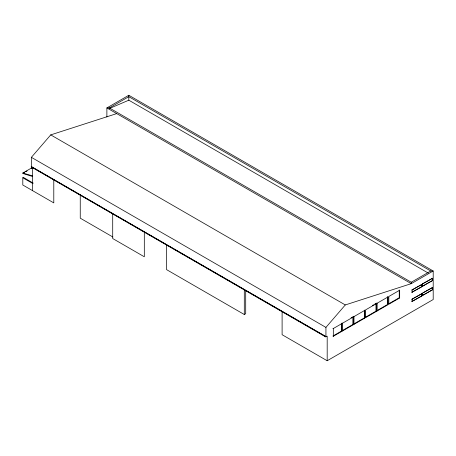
<?xml version="1.0" encoding="UTF-8"?>
<svg xmlns="http://www.w3.org/2000/svg" width="456" height="456" viewBox="0 0 456 456"><rect width="100%" height="100%" fill="white"/><g stroke="black" fill="none" stroke-linecap="round" stroke-linejoin="round"><path stroke-width="0.68" d="M282.104 311.539L282.104 334.71L327.186 360.742L433.2 299.535L433.2 270.995L411.266 283.655L345.289 304.944L325.937 327.397L325.937 336.608L31.384 166.554L31.384 157.337L50.736 134.885L116.719 113.601M428.269 273.087L128.814 100.195L109.349 108.522L109.349 107.924L411.266 282.235L411.266 283.655L106.881 107.924L109.349 107.924L128.814 96.683L430.738 270.995L433.2 270.995L128.814 95.258L106.881 107.924L106.881 116.97M327.186 360.742L327.186 336.157L325.778 336.973L31.23 166.913L31.384 166.554M32.633 176.506L22.8 173.451L22.8 173.029L32.547 167.403M23.41 173.098L24.63 172.396M25.844 171.695L27.064 170.989M31.333 168.526L32.547 167.825M22.8 177.766L23.37 177.435L33.208 183.112L32.633 183.443L22.8 177.766L22.8 185.005L53.791 202.897L53.791 179.721M166.525 245.026L166.525 269.604L244.296 314.509L245.704 313.7L245.704 290.523M411.266 282.235L430.738 270.995M351.086 317.792L352.288 317.097M372.347 305.514L373.555 304.819M374.764 304.118L375.966 303.422L376.388 303.662L376.388 311.414L365.524 317.684L365.524 309.932L376.388 303.662M332.903 328.286L333.319 328.531L341.812 323.623L341.812 331.375L333.319 336.277L332.903 336.038L341.396 331.136L341.812 331.375M342.034 323.013L342.45 323.258L353.309 316.988L353.309 324.735L342.45 331.005L342.034 330.765L352.893 324.495L353.309 324.735M353.56 316.361L353.976 316.601L364.834 310.331L364.834 318.083L353.976 324.353L353.56 324.113L364.418 317.843L364.834 318.083M376.736 302.978L377.152 303.217L388.016 296.947L388.016 304.699L377.152 310.969L376.736 310.73L387.6 304.46L388.016 304.699M31.23 166.645L325.937 336.608M365.712 317.097L375.966 311.174L376.388 311.414M388.996 303.65L399.251 297.728L399.667 297.973L399.667 290.221L388.808 296.491L388.808 304.243L399.667 297.973M421.954 284.379L411.945 289.993L421.954 284.379L421.954 286.636L411.945 292.25L421.954 286.636M422.507 283.894L432.516 278.28L432.516 280.537L422.638 286.225L422.507 283.894L432.516 278.28M422.507 286.151L432.516 280.537M421.954 293.613L411.945 299.227L421.954 293.613L421.954 295.87L411.945 301.484L421.954 295.87M423.088 292.798L432.516 287.514L432.516 289.771L422.638 295.465L422.507 293.128L432.516 287.514M422.507 295.385L432.516 289.771M22.8 173.029L32.633 175.913M388.016 296.947L387.6 296.708L387.6 304.46M50.736 134.885L345.289 304.944M353.309 316.988L352.893 316.743L352.893 324.495M31.384 157.337L325.937 327.397M112.883 237.012L80.25 218.173L80.25 194.997M432.391 278.206L432.391 280.463M432.391 287.44L432.391 289.697M422.638 283.968L422.638 286.225M422.638 293.202L422.638 295.465M421.828 284.299L421.828 286.562M421.828 293.539L421.828 295.796M412.076 290.067L412.076 292.325M412.076 299.301L412.076 301.564M399.251 289.982L399.251 297.728M377.152 303.217L377.152 310.969M375.966 303.422L375.966 311.174M364.418 310.091L364.418 317.843M353.976 316.601L353.976 324.353M342.45 323.258L342.45 331.005M341.396 323.384L341.396 331.136M333.319 328.531L333.319 336.277M244.296 289.93L244.296 314.509M144.313 232.201L144.313 256.779L112.712 238.534L112.712 213.955M128.814 95.258L128.814 100.195M32.633 167.506L32.633 190.682"/></g></svg>
